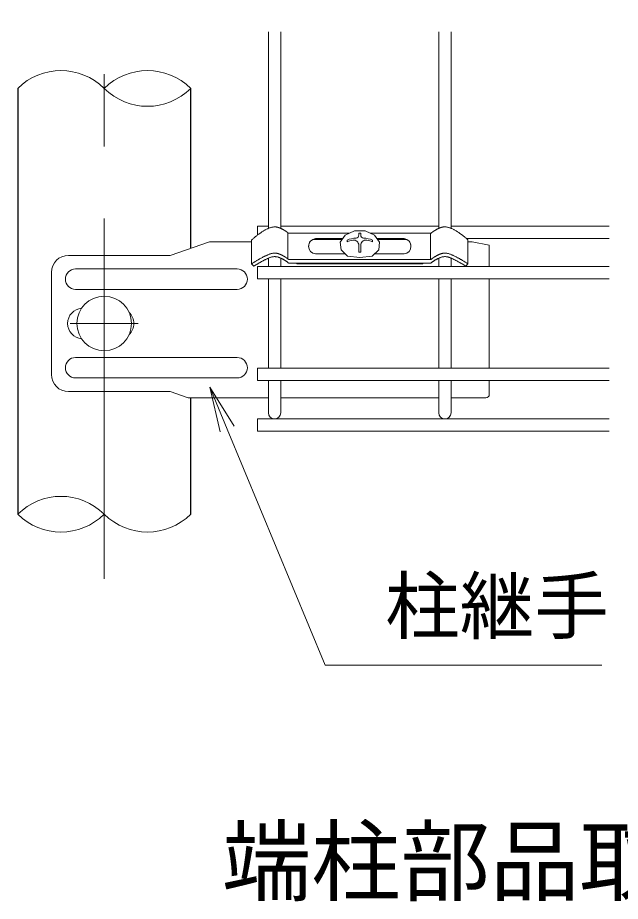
# Model space of a CAD drawing. Units: millimetres, scale not verified. Extents: x -4200 to 4200, y -2970 to 2970.
# Drawn here: x 1013 to 1544, y -1525 to -746 of the extents above; entities that cross this region are included whole.
import ezdxf
from ezdxf.enums import TextEntityAlignment as Align

# ---------------------------------------------------------------- set-up
doc = ezdxf.new("R2010")
doc.units = ezdxf.units.MM
doc.header["$LTSCALE"] = 10
doc.linetypes.add('USER1', pattern=[50.8, 31.75, -6.35, 6.35, -6.35])
for name, color, linetype, lineweight in [('0-2_D-TTL-TXT', 7, 'Continuous', 25), ('0-4_D-STR1', 1, 'Continuous', 25), ('0-5_D-BMK', 2, 'USER1', 13), ('0-6_D-STR2', 7, 'Continuous', 13), ('0-7_D-STR-DIM', 7, 'Continuous', 13), ('0-A_D-STR3', 3, 'Continuous', 13), ('0-B_D-STR-TXT', 7, 'Continuous', 13)]:
    doc.layers.add(name, color=color, linetype=linetype, lineweight=lineweight)
doc.styles.add('ＭＳ ゴシック', font='')
doc.styles.get('ＭＳ ゴシック').set_extended_font_data('MS Gothic')

msp = doc.modelspace()

# ---------------------------------------------------------------- linework, layer by layer
at = {"layer": '0-4_D-STR1'}
for p, q in [((1013.12, -808.51), (1013.12, -1183.51)), ((1165.52, -949.24), (1165.52, -808.51)), ((1165.52, -1183.51), (1165.52, -1080.97))]:
    msp.add_line(p, q, dxfattribs=at)
at = {"layer": '0-5_D-BMK'}
for p, q in [((1089.32, -1240.53), (1089.32, -746.17)), ((1059.32, -1015.51), (1119.32, -1015.51))]:
    msp.add_line(p, q, dxfattribs=at)
at = {"layer": '0-6_D-STR2'}
for p, q in [((1233.92, -931.73), (1233.92, -758.51)), ((1244.72, -931.75), (1244.72, -758.51)), ((1383.92, -931.7), (1383.92, -758.51)), ((1394.72, -931.68), (1394.72, -758.51)), ((1233.92, -929.84), (1224.32, -929.84)), ((1224.32, -937.58), (1224.32, -929.84)), ((1383.92, -929.84), (1244.72, -929.84)), ((1533.92, -929.84), (1394.72, -929.84)), ((1533.92, -940.64), (1408.13, -940.64)), ((1233.92, -965.41), (1233.92, -958)), ((1244.72, -965.41), (1244.72, -958.02)), ((1383.92, -965.41), (1383.92, -958.02)), ((1394.72, -965.41), (1394.72, -958)), ((1533.92, -965.41), (1224.32, -965.41)), ((1224.32, -965.41), (1224.32, -976.21)), ((1533.92, -976.21), (1224.32, -976.21)), ((1233.92, -1054.81), (1233.92, -976.21)), ((1244.72, -1054.81), (1244.72, -976.21)), ((1383.92, -1054.81), (1383.92, -976.21)), ((1394.72, -1054.81), (1394.72, -976.21)), ((1533.92, -1054.81), (1224.32, -1054.81)), ((1224.32, -1054.81), (1224.32, -1065.61)), ((1533.92, -1065.61), (1224.32, -1065.61)), ((1233.92, -1094.11), (1233.92, -1065.61)), ((1244.72, -1094.11), (1244.72, -1065.61)), ((1383.92, -1094.11), (1383.92, -1065.61)), ((1394.72, -1094.11), (1394.72, -1065.61)), ((1533.92, -1099.51), (1224.32, -1099.51)), ((1224.32, -1099.51), (1224.32, -1110.31)), ((1533.92, -1110.31), (1224.32, -1110.31))]:
    msp.add_line(p, q, dxfattribs=at)
for centre in [(1239.32, -1094.11), (1389.32, -1094.11)]:
    msp.add_arc(centre, 5.4, 180, 0, dxfattribs=at)
at = {"layer": '0-7_D-STR-DIM'}
for centre, start, end in [((1051.22, -846.86), 45.18146, 134.81854), ((1127.42, -846.86), 45.18146, 134.81854), ((1127.42, -770.17), 225.18146, 314.81854), ((1051.22, -1221.86), 45.18146, 134.81854), ((1051.22, -1145.17), 225.18146, 314.81854), ((1127.42, -1145.17), 225.18146, 314.81854)]:
    msp.add_arc(centre, 54.05, start, end, dxfattribs=at)
at = {"layer": '0-A_D-STR3'}
for p, q in [((1309.56, -933.97), (1301.35, -937.62)), ((1319.19, -933.97), (1309.56, -933.97)), ((1250.94, -958.62), (1250.94, -935.48)), ((1305.17, -935.92), (1251.47, -935.92)), ((1299.17, -940.74), (1275.28, -940.74)), ((1298.69, -941.42), (1275.28, -941.42)), ((1301.35, -937.62), (1297, -943.83)), ((1313.47, -935.92), (1313.47, -937.57)), ((1315.17, -935.92), (1313.47, -935.92)), ((1315.17, -935.92), (1313.47, -935.92)), ((1315.17, -935.92), (1315.17, -937.57)), ((1377.1, -935.92), (1323.58, -935.92)), ((1353.36, -940.74), (1329.59, -940.74)), ((1353.36, -941.42), (1330.06, -941.42)), ((1376.52, -959.06), (1376.52, -935.92)), ((1182.05, -943.51), (1147.39, -955.51)), ((1219.07, -943.51), (1182.05, -943.51)), ((1219.07, -941.97), (1219.07, -962.85)), ((1303.07, -942.01), (1303.07, -943.51)), ((1313.47, -946.59), (1313.47, -952.66)), ((1325.57, -942.01), (1325.57, -943.51)), ((1330.95, -950.76), (1331.75, -943.83)), ((1409.57, -941.97), (1409.57, -962.85)), ((1413.32, -943.51), (1409.57, -943.51)), ((1413.32, -943.51), (1428.32, -946.51)), ((1428.32, -946.51), (1428.32, -965.41)), ((1147.39, -955.51), (1057.86, -955.51)), ((1301.34, -954.24), (1275.28, -954.24)), ((1303.52, -956.37), (1314.38, -957.41)), ((1314.38, -957.41), (1325.24, -956.37)), ((1325.24, -956.37), (1330.95, -950.76)), ((1353.36, -954.24), (1327.41, -954.24)), ((1219.07, -962.85), (1221.15, -965.12)), ((1251.53, -959.06), (1377.1, -959.06)), ((1251.69, -962.45), (1376.94, -962.45)), ((1258.9, -963.09), (1258.9, -962.45)), ((1369.74, -963.09), (1258.9, -963.09)), ((1369.74, -963.09), (1369.74, -962.45)), ((1042.86, -970.51), (1042.86, -1060.51)), ((1206.32, -967.51), (1064.09, -967.51)), ((1428.32, -976.21), (1428.32, -1054.81)), ((1206.32, -985.51), (1064.09, -985.51)), ((1206.32, -1045.51), (1064.09, -1045.51)), ((1206.32, -1063.51), (1064.09, -1063.51)), ((1428.32, -1065.61), (1428.32, -1077.97)), ((1147.39, -1075.51), (1057.86, -1075.51)), ((1163.14, -1080.97), (1147.39, -1075.51)), ((1163.14, -1080.97), (1233.92, -1080.97)), ((1244.72, -1080.97), (1383.92, -1080.97)), ((1394.72, -1080.97), (1425.32, -1080.97))]:
    msp.add_line(p, q, dxfattribs=at)
for points in [[(1219.07, -942.02), (1219.49, -941.63), (1219.91, -941.23), (1220.34, -940.84), (1220.77, -940.45), (1221.2, -940.07), (1221.64, -939.69), (1221.96, -939.41), (1222.53, -938.95), (1222.98, -938.59), (1223.44, -938.24), (1223.9, -937.89), (1224.37, -937.55), (1224.84, -937.21), (1225.43, -936.78), (1225.78, -936.53), (1226.25, -936.2), (1226.73, -935.87), (1227.2, -935.54), (1227.68, -935.22), (1228.17, -934.9), (1228.65, -934.59), (1229.14, -934.28), (1229.56, -934.02), (1230.13, -933.68), (1230.63, -933.38), (1231.13, -933.1), (1231.64, -932.83), (1232.15, -932.56), (1232.67, -932.3), (1233.26, -932.02), (1233.72, -931.81), (1234.26, -931.58), (1234.8, -931.37), (1235.34, -931.18), (1235.9, -931.01), (1236.26, -930.92), (1237.02, -930.76), (1237.59, -930.66), (1238.16, -930.58)], [(1238.16, -930.58), (1238.74, -930.51), (1239.32, -930.45)], [(1243.6, -931.31), (1243.44, -931.25), (1243.28, -931.2), (1243.12, -931.14), (1242.95, -931.09), (1242.78, -931.04), (1242.61, -930.98), (1242.43, -930.93), (1242.25, -930.88), (1242.07, -930.83), (1241.88, -930.78), (1241.69, -930.74), (1241.49, -930.69), (1241.3, -930.65), (1241.1, -930.61), (1240.91, -930.58), (1240.71, -930.54), (1240.51, -930.52), (1240.31, -930.49), (1240.11, -930.47), (1239.91, -930.46), (1239.71, -930.45), (1239.51, -930.45), (1239.42, -930.45), (1239.32, -930.45)], [(1249.2, -934.25), (1249.17, -934.23), (1249.14, -934.21), (1249.11, -934.19), (1249.08, -934.18), (1249.06, -934.16), (1249.02, -934.14), (1248.93, -934.08), (1248.75, -933.98), (1248.58, -933.87), (1248.41, -933.77), (1248.25, -933.67), (1248.09, -933.58), (1247.93, -933.48), (1247.78, -933.39), (1247.63, -933.3), (1247.48, -933.21), (1247.33, -933.12), (1247.19, -933.04), (1247.05, -932.95), (1246.91, -932.87), (1246.77, -932.79), (1246.63, -932.72), (1246.5, -932.64), (1246.36, -932.56), (1246.23, -932.49), (1245.96, -932.35), (1245.7, -932.21), (1245.43, -932.08), (1245.17, -931.95), (1244.9, -931.83), (1244.76, -931.76), (1244.62, -931.7), (1244.48, -931.65), (1244.34, -931.59), (1244.2, -931.53), (1244.05, -931.47), (1243.9, -931.42), (1243.75, -931.36), (1243.6, -931.31)], [(1331.75, -943.83), (1327.4, -937.62), (1319.19, -933.97)], [(1379.39, -934.23), (1379.43, -934.21), (1379.46, -934.19), (1379.49, -934.17), (1379.52, -934.15), (1379.54, -934.13), (1379.57, -934.12), (1379.61, -934.09), (1379.7, -934.04), (1379.88, -933.93), (1380.05, -933.83), (1380.22, -933.73), (1380.38, -933.63), (1380.54, -933.53), (1380.7, -933.44), (1380.85, -933.34), (1381, -933.25), (1381.15, -933.16), (1381.3, -933.08), (1381.44, -932.99), (1381.58, -932.91), (1381.72, -932.83), (1381.86, -932.75), (1382, -932.67), (1382.14, -932.59), (1382.27, -932.52), (1382.41, -932.45), (1382.67, -932.3), (1382.94, -932.16), (1383.2, -932.03), (1383.47, -931.9), (1383.74, -931.78), (1383.87, -931.72), (1384.01, -931.66), (1384.15, -931.6), (1384.29, -931.54), (1384.44, -931.48), (1384.58, -931.43), (1384.73, -931.37), (1384.88, -931.31)], [(1384.88, -931.31), (1385.03, -931.26), (1385.19, -931.2), (1385.35, -931.15), (1385.51, -931.1), (1385.68, -931.04), (1385.85, -930.99), (1386.02, -930.94), (1386.2, -930.88), (1386.38, -930.83), (1386.57, -930.78), (1386.76, -930.74), (1386.95, -930.69), (1387.14, -930.64), (1387.33, -930.6), (1387.53, -930.56), (1387.73, -930.53), (1387.93, -930.5), (1388.13, -930.47), (1388.33, -930.44), (1388.52, -930.43), (1388.72, -930.41), (1388.92, -930.4), (1389.12, -930.4), (1389.22, -930.4), (1389.32, -930.4)], [(1390.47, -930.53), (1389.89, -930.47), (1389.32, -930.4)], [(1409.57, -941.97), (1409.14, -941.58), (1408.72, -941.18), (1408.3, -940.79), (1407.87, -940.4), (1407.44, -940.02), (1407, -939.64), (1406.68, -939.37), (1406.11, -938.9), (1405.66, -938.54), (1405.2, -938.19), (1404.73, -937.84), (1404.27, -937.5), (1403.8, -937.16), (1403.2, -936.73), (1402.86, -936.49), (1402.38, -936.15), (1401.91, -935.82), (1401.43, -935.5), (1400.95, -935.17), (1400.47, -934.85), (1399.98, -934.54), (1399.5, -934.23), (1399.08, -933.97), (1398.51, -933.63), (1398.01, -933.34), (1397.51, -933.05), (1397, -932.78), (1396.48, -932.51), (1395.97, -932.25), (1395.38, -931.97), (1394.91, -931.76), (1394.38, -931.54), (1393.84, -931.33), (1393.29, -931.14), (1392.74, -930.97), (1392.38, -930.87), (1391.61, -930.71), (1391.04, -930.61), (1390.47, -930.53)], [(1251.47, -935.92), (1251.36, -935.84), (1251.26, -935.76), (1251.15, -935.68), (1251.06, -935.61), (1250.96, -935.54), (1250.87, -935.47), (1250.78, -935.4), (1250.7, -935.34), (1250.61, -935.28), (1250.54, -935.22), (1250.46, -935.16), (1250.39, -935.11), (1250.32, -935.05), (1250.25, -935), (1250.18, -934.96), (1250.12, -934.91), (1250.06, -934.87), (1250, -934.82), (1249.95, -934.78), (1249.89, -934.74), (1249.84, -934.71), (1249.8, -934.67), (1249.75, -934.64), (1249.71, -934.61), (1249.66, -934.58), (1249.62, -934.55), (1249.59, -934.52), (1249.55, -934.49), (1249.52, -934.47), (1249.48, -934.45), (1249.45, -934.42), (1249.42, -934.4), (1249.39, -934.38), (1249.37, -934.36), (1249.34, -934.35), (1249.32, -934.33), (1249.27, -934.3), (1249.23, -934.27), (1249.2, -934.25)], [(1377.1, -935.92), (1377.21, -935.84), (1377.32, -935.75), (1377.42, -935.68), (1377.52, -935.6), (1377.62, -935.53), (1377.71, -935.46), (1377.8, -935.39), (1377.89, -935.33), (1377.97, -935.26), (1378.06, -935.2), (1378.13, -935.15), (1378.21, -935.09), (1378.28, -935.04), (1378.35, -934.98), (1378.42, -934.94), (1378.48, -934.89), (1378.54, -934.84), (1378.6, -934.8), (1378.66, -934.76), (1378.71, -934.72), (1378.76, -934.68), (1378.81, -934.64), (1378.86, -934.61), (1378.9, -934.58), (1378.95, -934.55), (1378.99, -934.52), (1379.03, -934.49), (1379.07, -934.46), (1379.1, -934.43), (1379.13, -934.41), (1379.17, -934.39), (1379.2, -934.37), (1379.23, -934.35), (1379.25, -934.33), (1379.28, -934.31), (1379.3, -934.29), (1379.33, -934.28), (1379.35, -934.26), (1379.39, -934.23)], [(1297, -943.83), (1297.8, -950.76), (1303.52, -956.37)], [(1315.17, -946.59), (1315.17, -952.66), (1313.47, -952.66)], [(1219.07, -962.85), (1219.54, -962.56), (1220, -962.28), (1220.47, -961.99), (1220.94, -961.71), (1221.41, -961.42), (1221.83, -961.17), (1222.35, -960.86), (1222.82, -960.59), (1223.3, -960.31), (1223.77, -960.04), (1224.24, -959.76), (1224.72, -959.49), (1225.2, -959.22), (1225.5, -959.04), (1226.15, -958.67), (1226.62, -958.4), (1227.1, -958.13), (1227.58, -957.86), (1228.06, -957.6), (1228.54, -957.34), (1229.03, -957.08), (1229.34, -956.92), (1230, -956.59), (1230.5, -956.35), (1230.99, -956.12), (1231.49, -955.89), (1231.99, -955.67), (1232.49, -955.45), (1233, -955.23), (1233.26, -955.11), (1234.01, -954.79), (1234.52, -954.59), (1235.03, -954.39), (1235.55, -954.22), (1236.26, -954.01), (1236.6, -953.93), (1237.14, -953.82), (1237.68, -953.74), (1238.22, -953.67)], [(1221.15, -965.12), (1221.56, -964.83), (1221.96, -964.55), (1222.37, -964.28), (1222.78, -964), (1223.21, -963.73), (1223.61, -963.47), (1224.03, -963.21), (1224.46, -962.96), (1224.88, -962.71), (1225.31, -962.46), (1225.74, -962.22), (1226.15, -961.98), (1226.6, -961.72), (1227.03, -961.48), (1227.46, -961.23), (1227.89, -960.99), (1228.32, -960.75), (1228.75, -960.51), (1229.18, -960.27), (1229.62, -960.04), (1230.04, -959.82), (1230.49, -959.59), (1230.94, -959.37), (1231.38, -959.16), (1231.83, -958.95), (1232.27, -958.74), (1232.72, -958.54), (1233.18, -958.33), (1233.67, -958.11), (1234.08, -957.93), (1234.54, -957.73), (1235, -957.53), (1235.46, -957.35), (1235.92, -957.19), (1236.39, -957.04), (1236.87, -956.91), (1237.16, -956.85), (1237.84, -956.74), (1238.33, -956.69)], [(1238.22, -953.67), (1238.77, -953.6), (1239.32, -953.54)], [(1238.33, -956.69), (1238.82, -956.65), (1239.32, -956.62)], [(1243.75, -954.45), (1243.6, -954.4), (1243.45, -954.34), (1243.29, -954.29), (1243.12, -954.24), (1242.96, -954.18), (1242.79, -954.13), (1242.61, -954.08), (1242.43, -954.03), (1242.25, -953.97), (1242.07, -953.92), (1241.88, -953.88), (1241.69, -953.83), (1241.5, -953.79), (1241.3, -953.74), (1241.1, -953.7), (1240.91, -953.67), (1240.71, -953.64), (1240.51, -953.61), (1240.31, -953.59), (1240.11, -953.57), (1239.91, -953.55), (1239.71, -953.54), (1239.51, -953.54), (1239.42, -953.54), (1239.32, -953.54)], [(1251.7, -962.45), (1251.47, -962.24), (1251.28, -962.05), (1251.08, -961.86), (1250.86, -961.66), (1250.62, -961.46), (1250.36, -961.26), (1250.09, -961.06), (1249.8, -960.85), (1249.5, -960.64), (1249.19, -960.43), (1248.86, -960.22), (1248.52, -960.01), (1248.18, -959.8), (1247.82, -959.6), (1247.46, -959.4), (1247.09, -959.2), (1246.72, -959), (1246.34, -958.81), (1245.95, -958.61), (1245.56, -958.42), (1245.17, -958.23), (1244.77, -958.05), (1244.37, -957.86), (1243.97, -957.68), (1243.57, -957.51), (1243.16, -957.35), (1242.75, -957.2), (1242.33, -957.07), (1241.91, -956.95), (1241.49, -956.85), (1241.06, -956.78), (1240.63, -956.72), (1240.19, -956.68), (1239.76, -956.64), (1239.32, -956.62)], [(1249.24, -957.37), (1249.21, -957.35), (1249.17, -957.33), (1249.14, -957.31), (1249.12, -957.29), (1249.09, -957.27), (1249.07, -957.26), (1249.02, -957.23), (1248.93, -957.18), (1248.76, -957.07), (1248.59, -956.97), (1248.42, -956.87), (1248.26, -956.77), (1248.1, -956.67), (1247.94, -956.58), (1247.78, -956.48), (1247.63, -956.39), (1247.48, -956.3), (1247.34, -956.22), (1247.19, -956.13), (1247.05, -956.05), (1246.91, -955.97), (1246.77, -955.89), (1246.63, -955.81), (1246.5, -955.73), (1246.36, -955.66), (1246.23, -955.59), (1245.96, -955.44), (1245.7, -955.31), (1245.43, -955.17), (1245.17, -955.04), (1244.9, -954.92), (1244.76, -954.86), (1244.62, -954.8), (1244.48, -954.74), (1244.34, -954.68), (1244.2, -954.62), (1244.05, -954.57), (1243.91, -954.51), (1243.75, -954.45)], [(1376.94, -962.45), (1377.16, -962.24), (1377.36, -962.05), (1377.56, -961.86), (1377.78, -961.66), (1378.02, -961.47), (1378.27, -961.26), (1378.55, -961.06), (1378.83, -960.85), (1379.13, -960.64), (1379.45, -960.43), (1379.77, -960.22), (1380.11, -960.01), (1380.46, -959.8), (1380.81, -959.6), (1381.17, -959.4), (1381.54, -959.2), (1381.92, -959), (1382.3, -958.81), (1382.69, -958.61), (1383.08, -958.42), (1383.47, -958.23), (1383.87, -958.05), (1384.26, -957.86), (1384.67, -957.68), (1385.07, -957.51), (1385.48, -957.35), (1385.89, -957.2), (1386.3, -957.07), (1386.72, -956.95), (1387.15, -956.85), (1387.57, -956.78), (1388.01, -956.72), (1388.44, -956.68), (1388.88, -956.64), (1389.32, -956.62)], [(1379.39, -957.37), (1379.43, -957.35), (1379.46, -957.33), (1379.49, -957.31), (1379.52, -957.29), (1379.54, -957.27), (1379.57, -957.26), (1379.61, -957.23), (1379.7, -957.18), (1379.88, -957.07), (1380.05, -956.97), (1380.22, -956.87), (1380.38, -956.77), (1380.54, -956.67), (1380.7, -956.58), (1380.85, -956.48), (1381, -956.39), (1381.15, -956.3), (1381.3, -956.22), (1381.44, -956.13), (1381.58, -956.05), (1381.72, -955.97), (1381.86, -955.89), (1382, -955.81), (1382.14, -955.73), (1382.27, -955.66), (1382.41, -955.59), (1382.67, -955.44), (1382.94, -955.31), (1383.2, -955.17), (1383.47, -955.04), (1383.74, -954.92), (1383.87, -954.86), (1384.01, -954.8), (1384.15, -954.74), (1384.29, -954.68), (1384.44, -954.62), (1384.58, -954.57), (1384.73, -954.51), (1384.88, -954.45)], [(1384.88, -954.45), (1385.03, -954.4), (1385.19, -954.34), (1385.35, -954.29), (1385.51, -954.24), (1385.68, -954.18), (1385.85, -954.13), (1386.02, -954.08), (1386.2, -954.03), (1386.38, -953.97), (1386.57, -953.92), (1386.76, -953.88), (1386.95, -953.83), (1387.14, -953.79), (1387.33, -953.74), (1387.53, -953.7), (1387.73, -953.67), (1387.93, -953.64), (1388.13, -953.61), (1388.33, -953.59), (1388.52, -953.57), (1388.72, -953.55), (1388.92, -953.54), (1389.12, -953.54), (1389.22, -953.54), (1389.32, -953.54)], [(1390.41, -953.67), (1389.87, -953.6), (1389.32, -953.54)], [(1409.57, -962.85), (1407.58, -965.02), (1404.47, -963.13), (1404.05, -962.89), (1403.63, -962.64), (1403.2, -962.39), (1402.78, -962.15), (1402.35, -961.91), (1401.93, -961.66), (1401.5, -961.42), (1401.08, -961.17), (1400.65, -960.93), (1400.23, -960.69), (1399.8, -960.46), (1399.37, -960.22), (1398.94, -959.99), (1398.5, -959.77), (1398.07, -959.55), (1397.63, -959.34), (1397.19, -959.13), (1396.74, -958.92), (1396.3, -958.71), (1395.85, -958.51), (1395.41, -958.31), (1394.96, -958.11), (1394.51, -957.91), (1394.06, -957.71), (1393.6, -957.52), (1393.14, -957.34), (1392.68, -957.18), (1392.22, -957.03), (1391.74, -956.91), (1391.27, -956.81), (1390.78, -956.74), (1390.3, -956.69), (1389.81, -956.65), (1389.32, -956.62)], [(1409.57, -962.85), (1409.1, -962.56), (1408.63, -962.28), (1408.16, -961.99), (1407.7, -961.71), (1407.23, -961.42), (1406.81, -961.17), (1406.29, -960.86), (1405.81, -960.59), (1405.34, -960.31), (1404.87, -960.04), (1404.39, -959.76), (1403.92, -959.49), (1403.44, -959.22), (1403.13, -959.04), (1402.49, -958.67), (1402.01, -958.4), (1401.53, -958.13), (1401.06, -957.86), (1400.58, -957.6), (1400.09, -957.34), (1399.61, -957.08), (1399.3, -956.92), (1398.63, -956.59), (1398.14, -956.35), (1397.64, -956.12), (1397.15, -955.89), (1396.65, -955.67), (1396.14, -955.45), (1395.64, -955.23), (1395.38, -955.11), (1394.63, -954.79), (1394.12, -954.59), (1393.6, -954.39), (1393.09, -954.22), (1392.38, -954.01), (1392.03, -953.93), (1391.5, -953.82), (1390.96, -953.74), (1390.41, -953.67)], [(1251.53, -959.06), (1251.42, -958.98), (1251.31, -958.9), (1251.21, -958.82), (1251.11, -958.74), (1251.01, -958.67), (1250.92, -958.6), (1250.83, -958.53), (1250.74, -958.47), (1250.66, -958.41), (1250.58, -958.34), (1250.5, -958.29), (1250.43, -958.23), (1250.35, -958.18), (1250.29, -958.13), (1250.22, -958.08), (1250.15, -958.03), (1250.09, -957.98), (1250.03, -957.94), (1249.98, -957.9), (1249.92, -957.86), (1249.87, -957.82), (1249.82, -957.78), (1249.78, -957.75), (1249.73, -957.72), (1249.69, -957.69), (1249.65, -957.66), (1249.61, -957.63), (1249.57, -957.6), (1249.53, -957.58), (1249.5, -957.55), (1249.47, -957.53), (1249.44, -957.51), (1249.41, -957.49), (1249.38, -957.47), (1249.36, -957.45), (1249.33, -957.43), (1249.31, -957.42), (1249.29, -957.4), (1249.24, -957.37)], [(1377.1, -959.06), (1377.21, -958.98), (1377.32, -958.9), (1377.42, -958.82), (1377.52, -958.74), (1377.62, -958.67), (1377.71, -958.6), (1377.8, -958.53), (1377.89, -958.47), (1377.97, -958.41), (1378.06, -958.34), (1378.13, -958.29), (1378.21, -958.23), (1378.28, -958.18), (1378.35, -958.13), (1378.42, -958.08), (1378.48, -958.03), (1378.54, -957.98), (1378.6, -957.94), (1378.66, -957.9), (1378.71, -957.86), (1378.76, -957.82), (1378.81, -957.78), (1378.86, -957.75), (1378.9, -957.72), (1378.95, -957.69), (1378.99, -957.66), (1379.03, -957.63), (1379.07, -957.6), (1379.1, -957.58), (1379.13, -957.55), (1379.17, -957.53), (1379.2, -957.51), (1379.23, -957.49), (1379.25, -957.47), (1379.28, -957.45), (1379.3, -957.43), (1379.33, -957.42), (1379.35, -957.4), (1379.39, -957.37)]]:
    msp.add_lwpolyline(points, dxfattribs=at)
msp.add_circle((1089.32, -1015.51), 24, dxfattribs=at)
for centre, radius, start, end in [((1276.06, -947.49), 6.79, 96.5899, 263.4101), ((1274.88, -946.98), 5.58, 85.9379, 185.6633), ((1314.08, -973.13), 33.02, 95.32215, 109.47836), ((1310.76, -937.57), 2.7, 275.32215, 0.00031), ((1317.87, -937.57), 2.7, 180.00004, 264.67819), ((1314.56, -973.13), 33.02, 70.52198, 84.67819), ((1353.75, -946.98), 5.58, 354.3367, 94.0621), ((1352.58, -947.49), 6.79, 276.5899, 83.4101), ((1314.08, -974.63), 33.02, 100.33468, 109.47836), ((1308.96, -946.59), 4.5, 0.00029, 100.33468), ((1319.68, -946.59), 4.5, 79.66567, 180.00005), ((1314.56, -974.63), 33.02, 70.52198, 79.66567), ((1057.86, -970.51), 15, 90, 180), ((1064.09, -976.51), 9, 90, 270), ((1206.32, -976.51), 9, 270, 90), ((1070.61, -1015.51), 13.5, 94.99037, 265.00963), ((1101.88, -1015.51), 13.5, 314.07965, 45.92035), ((1064.09, -1054.51), 9, 90, 270), ((1206.32, -1054.51), 9, 270, 90), ((1057.86, -1060.51), 15, 180, 270), ((1425.32, -1077.97), 3, 270, 0)]:
    msp.add_arc(centre, radius, start, end, dxfattribs=at)
at = {"layer": '0-B_D-STR-TXT'}
msp.add_line((1191.37, -1111.08), (1182.23, -1071.57), dxfattribs=at)
msp.add_lwpolyline([(1203.69, -1105.97), (1182.23, -1071.57), (1197.53, -1108.52), (1283.71, -1316.63), (1527.28, -1316.63)], dxfattribs=at)

# ---------------------------------------------------------------- texts
at = {"layer": '0-2_D-TTL-TXT', "style": 'ＭＳ ゴシック'}
msp.add_text('端柱部品取付詳細', height=57.7, dxfattribs=at).set_placement((1192.89, -1535.36), align=Align.BOTTOM_LEFT)
at = {"layer": '0-B_D-STR-TXT', "style": 'ＭＳ ゴシック'}
msp.add_text('柱継手', height=48.09, dxfattribs=at).set_placement((1336.67, -1302.77), align=Align.BOTTOM_LEFT)

doc.saveas('drawing.dxf')
